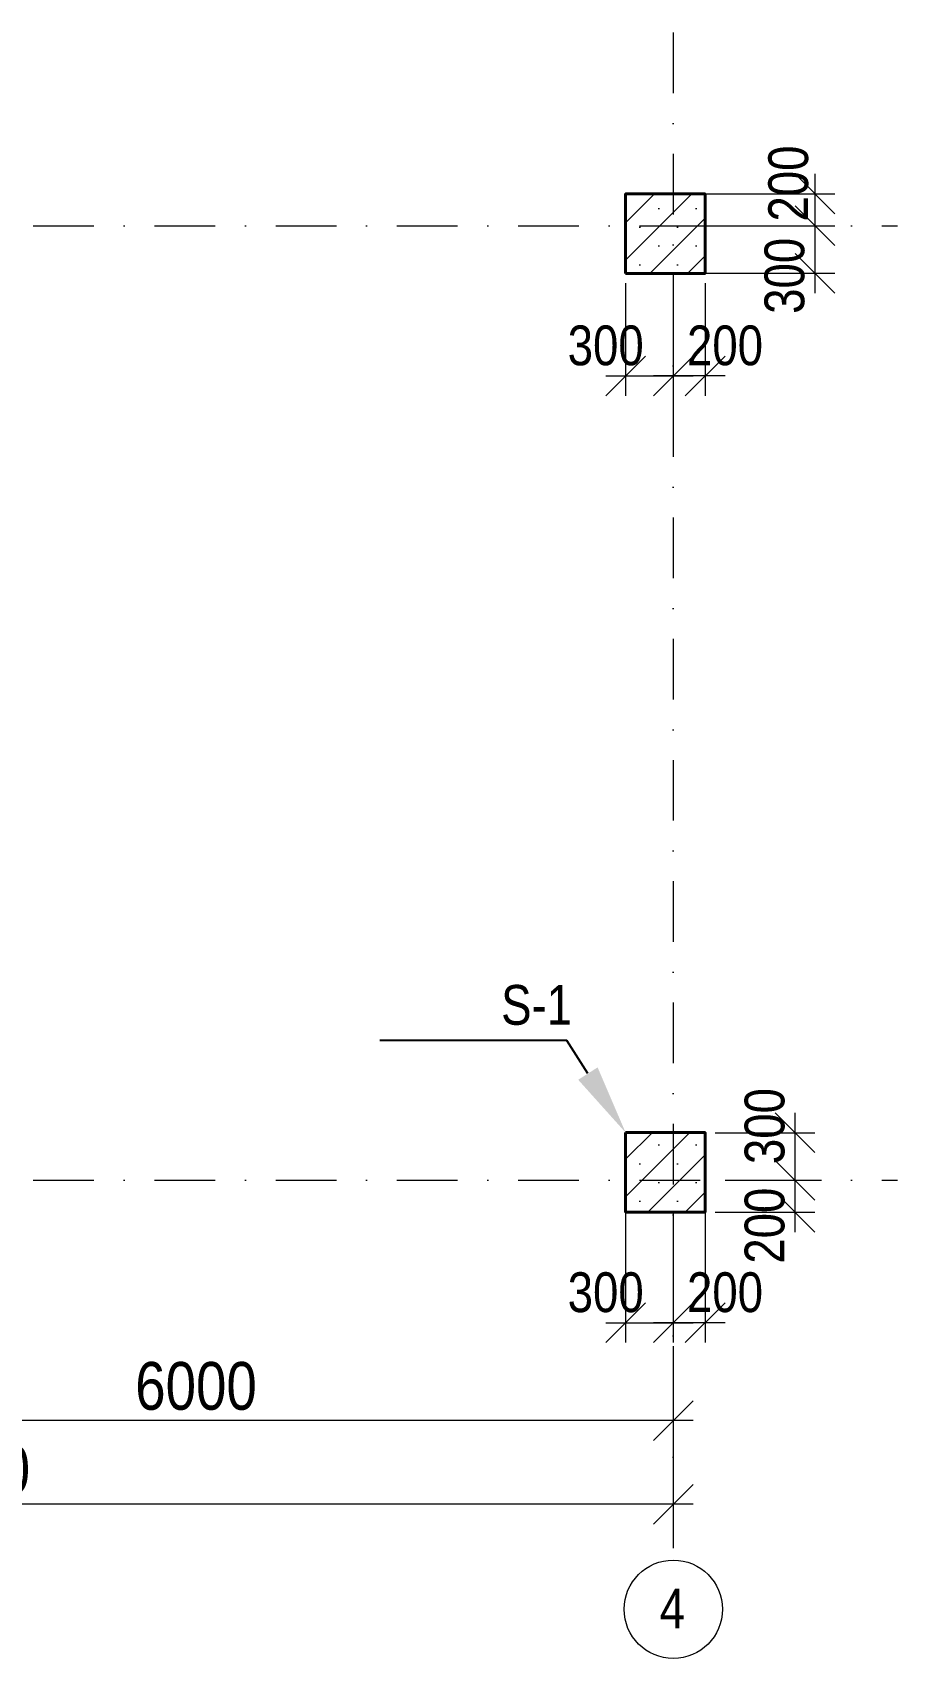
# Model space of a CAD drawing. Header units: millimetres. Extents: x -149347 to 251215, y -2929184 to -2541447.
# Drawn here: x -12480 to -7043, y -2569812 to -2559593 of the extents above; entities that cross this region are included whole.
import ezdxf
from ezdxf import colors
from ezdxf.entities.mleader import LeaderData, LeaderLine
from ezdxf.math import Vec2, Vec3

# ---------------------------------------------------------------- set-up
doc = ezdxf.new("R2010")
doc.units = ezdxf.units.MM
doc.linetypes.add('DASHDOTX2', pattern=[50.8, 25.4, -12.7, 0, -12.7])
doc.layers.add('Калонлар', color=2, linetype='Continuous', lineweight=40)
doc.styles.add('style1', font='A3TI(LA).TTF', dxfattribs={"height": 400})
doc.styles.add('style6', font='ARIALN.TTF', dxfattribs={"height": 300})
doc.dimstyles.new('DIM_100', dxfattribs={"dimscale": 100, "dimtxt": 250, "dimasz": 2.5, "dimexe": 1.25, "dimexo": 0.625, "dimtad": 1, "dimdec": 0, "dimtxsty": 'style1', "dimblk": 'OBLIQUE', "dimcen": 2.5, "dimdle": 1.25, "dimclrd": 251, "dimclre": 251, "dimaunit": 1, "dimadec": 3, "dimazin": 0, "dimtfac": 1, "dimtdec": 0, "dimtmove": 1, "dimatfit": 3, "dimfxl": 1.25, "dimlwd": 5, "dimlwe": 5, "dimarcsym": 0})

# ---------------------------------------------------------------- blocks, each defined once
blk = doc.blocks.new('_Oblique')
at = {"color": 0, "linetype": 'ByBlock', "lineweight": -2}
blk.add_line((-0.5, -0.5), (0.5, 0.5), dxfattribs=at)
blk = doc.blocks.new('*D269')
at = {"color": 251, "lineweight": 5, "ltscale": 50, "transparency": 16777216}
for p, q in [((-14452, -2567849), (-14452, -2568442)), ((-8452, -2567849), (-8452, -2568442))]:
    blk.add_line(p, q, dxfattribs=at)
at = {"color": 251, "linetype": 'ByBlock', "lineweight": 5, "ltscale": 50, "transparency": 16777216}
blk.add_line((-8327, -2568317), (-14577, -2568317), dxfattribs=at)
at = {"layer": 'Defpoints', "color": 0, "lineweight": 15, "ltscale": 50, "transparency": 16777216}
for p in [(-14452, -2567787), (-8452, -2567787), (-14452, -2568317)]:
    blk.add_point(p, dxfattribs=at)
at = {"color": 251, "lineweight": 5, "ltscale": 50, "transparency": 16777216, "xscale": 250, "yscale": 250, "zscale": 250, "rotation": 180}
blk.add_blockref('_Oblique', (-14452, -2568317), dxfattribs=at)
at = {"color": 251, "lineweight": 5, "ltscale": 50, "transparency": 16777216, "xscale": 250, "yscale": 250, "zscale": 250}
blk.add_blockref('_Oblique', (-8452, -2568317), dxfattribs=at)
at = {"color": 0, "lineweight": 15, "ltscale": 50, "transparency": 16777216, "insert": (-11452, -2568101), "char_height": 300, "attachment_point": 5, "style": 'style6'}
blk.add_mtext('6000', dxfattribs=at)
blk = doc.blocks.new('*D235')
at = {"color": 251, "linetype": 'ByBlock', "lineweight": 5, "ltscale": 50, "transparency": 16777216}
blk.add_line((-7687, -2567132), (-7687, -2566682), dxfattribs=at)
at = {"color": 251, "lineweight": 5, "ltscale": 50, "transparency": 16777216}
for p, q in [((-8041, -2566807), (-7562, -2566807)), ((-8189, -2567007), (-7562, -2567007))]:
    blk.add_line(p, q, dxfattribs=at)
at = {"layer": 'Defpoints', "color": 0, "lineweight": 15, "ltscale": 50, "transparency": 16777216}
for p in [(-8104, -2566807), (-7687, -2566807), (-8252, -2567007)]:
    blk.add_point(p, dxfattribs=at)
at = {"color": 251, "lineweight": 5, "ltscale": 50, "transparency": 16777216, "xscale": 250, "yscale": 250, "zscale": 250}
for p, rotation in [((-7687, -2566807), 90), ((-7687, -2567007), 270)]:
    blk.add_blockref('_Oblique', p, dxfattribs=dict(at, rotation=rotation))
at = {"color": 0, "lineweight": 15, "ltscale": 50, "transparency": 16777216, "insert": (-7877, -2567092), "char_height": 300, "attachment_point": 5, "rotation": 90, "style": 'style6'}
blk.add_mtext('{\\H0.83333x;200}', dxfattribs=at)
blk = doc.blocks.new('*D236')
at = {"color": 251, "linetype": 'ByBlock', "lineweight": 5, "ltscale": 50, "transparency": 16777216}
blk.add_line((-7687, -2566932), (-7687, -2566383), dxfattribs=at)
at = {"color": 251, "lineweight": 5, "ltscale": 50, "transparency": 16777216}
for p, q in [((-8189, -2566508), (-7562, -2566508)), ((-8126, -2566807), (-7562, -2566807))]:
    blk.add_line(p, q, dxfattribs=at)
at = {"layer": 'Defpoints', "color": 0, "lineweight": 15, "ltscale": 50, "transparency": 16777216}
for p in [(-8252, -2566508), (-7687, -2566508), (-8189, -2566807)]:
    blk.add_point(p, dxfattribs=at)
at = {"color": 251, "lineweight": 5, "ltscale": 50, "transparency": 16777216, "xscale": 250, "yscale": 250, "zscale": 250}
for p, rotation in [((-7687, -2566508), 90), ((-7687, -2566807), 270)]:
    blk.add_blockref('_Oblique', p, dxfattribs=dict(at, rotation=rotation))
at = {"color": 0, "lineweight": 15, "ltscale": 50, "transparency": 16777216, "insert": (-7877, -2566466), "char_height": 300, "attachment_point": 5, "rotation": 90, "style": 'style6'}
blk.add_mtext('{\\H0.83333x;300}', dxfattribs=at)
blk = doc.blocks.new('*D239')
at = {"color": 251, "linetype": 'ByBlock', "lineweight": 5, "ltscale": 50, "transparency": 16777216}
blk.add_line((-7562, -2560482), (-7562, -2560932), dxfattribs=at)
at = {"color": 251, "lineweight": 5, "ltscale": 50, "transparency": 16777216}
for p, q in [((-8369, -2560607), (-7437, -2560607)), ((-8294, -2560807), (-7437, -2560807))]:
    blk.add_line(p, q, dxfattribs=at)
at = {"layer": 'Defpoints', "color": 0, "lineweight": 15, "ltscale": 50, "transparency": 16777216}
for p in [(-8432, -2560607), (-8357, -2560807), (-7562, -2560807)]:
    blk.add_point(p, dxfattribs=at)
at = {"color": 251, "lineweight": 5, "ltscale": 50, "transparency": 16777216, "xscale": 250, "yscale": 250, "zscale": 250}
for p, rotation in [((-7562, -2560607), 90), ((-7562, -2560807), 270)]:
    blk.add_blockref('_Oblique', p, dxfattribs=dict(at, rotation=rotation))
at = {"color": 0, "lineweight": 15, "ltscale": 50, "transparency": 16777216, "insert": (-7728, -2560542), "char_height": 300, "attachment_point": 5, "rotation": 90, "style": 'style6'}
blk.add_mtext('{\\H0.83333x;200}', dxfattribs=at)
blk = doc.blocks.new('*D240')
at = {"color": 251, "linetype": 'ByBlock', "lineweight": 5, "ltscale": 50, "transparency": 16777216}
blk.add_line((-7562, -2560682), (-7562, -2561231), dxfattribs=at)
at = {"color": 251, "lineweight": 5, "ltscale": 50, "transparency": 16777216}
for p, q in [((-8292, -2560807), (-7437, -2560807)), ((-8319, -2561106), (-7437, -2561106))]:
    blk.add_line(p, q, dxfattribs=at)
at = {"layer": 'Defpoints', "color": 0, "lineweight": 15, "ltscale": 50, "transparency": 16777216}
for p in [(-8354, -2560807), (-8382, -2561106), (-7562, -2561106)]:
    blk.add_point(p, dxfattribs=at)
at = {"color": 251, "lineweight": 5, "ltscale": 50, "transparency": 16777216, "xscale": 250, "yscale": 250, "zscale": 250}
for p, rotation in [((-7562, -2560807), 90), ((-7562, -2561106), 270)]:
    blk.add_blockref('_Oblique', p, dxfattribs=dict(at, rotation=rotation))
at = {"color": 0, "lineweight": 15, "ltscale": 50, "transparency": 16777216, "insert": (-7752, -2561122), "char_height": 300, "attachment_point": 5, "rotation": 90, "style": 'style6'}
blk.add_mtext('{\\H0.83333x;300}', dxfattribs=at)
blk = doc.blocks.new('*D241')
at = {"color": 251, "lineweight": 5, "ltscale": 50, "transparency": 16777216}
for p, q in [((-8252, -2561169), (-8252, -2561876)), ((-8452, -2561305), (-8452, -2561876))]:
    blk.add_line(p, q, dxfattribs=at)
at = {"color": 251, "linetype": 'ByBlock', "lineweight": 5, "ltscale": 50, "transparency": 16777216}
blk.add_line((-8127, -2561751), (-8577, -2561751), dxfattribs=at)
at = {"layer": 'Defpoints', "color": 0, "lineweight": 15, "ltscale": 50, "transparency": 16777216}
for p in [(-8252, -2561106), (-8452, -2561243), (-8452, -2561751)]:
    blk.add_point(p, dxfattribs=at)
at = {"color": 251, "lineweight": 5, "ltscale": 50, "transparency": 16777216, "xscale": 250, "yscale": 250, "zscale": 250, "rotation": 180}
blk.add_blockref('_Oblique', (-8452, -2561751), dxfattribs=at)
at = {"color": 251, "lineweight": 5, "ltscale": 50, "transparency": 16777216, "xscale": 250, "yscale": 250, "zscale": 250}
blk.add_blockref('_Oblique', (-8252, -2561751), dxfattribs=at)
at = {"color": 0, "lineweight": 15, "ltscale": 50, "transparency": 16777216, "insert": (-8127, -2561561), "char_height": 300, "attachment_point": 5, "style": 'style6'}
blk.add_mtext('{\\H0.83333x;200}', dxfattribs=at)
blk = doc.blocks.new('*D243')
at = {"color": 251, "lineweight": 5, "ltscale": 50, "transparency": 16777216}
for p, q in [((-8752, -2561169), (-8752, -2561876)), ((-8452, -2561305), (-8452, -2561876))]:
    blk.add_line(p, q, dxfattribs=at)
at = {"color": 251, "linetype": 'ByBlock', "lineweight": 5, "ltscale": 50, "transparency": 16777216}
blk.add_line((-8877, -2561751), (-8327, -2561751), dxfattribs=at)
at = {"layer": 'Defpoints', "color": 0, "lineweight": 15, "ltscale": 50, "transparency": 16777216}
for p in [(-8752, -2561106), (-8452, -2561243), (-8452, -2561751)]:
    blk.add_point(p, dxfattribs=at)
at = {"color": 251, "lineweight": 5, "ltscale": 50, "transparency": 16777216, "xscale": 250, "yscale": 250, "zscale": 250, "rotation": 180}
blk.add_blockref('_Oblique', (-8752, -2561751), dxfattribs=at)
at = {"color": 251, "lineweight": 5, "ltscale": 50, "transparency": 16777216, "xscale": 250, "yscale": 250, "zscale": 250}
blk.add_blockref('_Oblique', (-8452, -2561751), dxfattribs=at)
at = {"color": 0, "lineweight": 15, "ltscale": 50, "transparency": 16777216, "insert": (-8877, -2561561), "char_height": 300, "attachment_point": 5, "style": 'style6'}
blk.add_mtext('{\\H0.83333x;300}', dxfattribs=at)
blk = doc.blocks.new('*D248')
at = {"color": 251, "lineweight": 5, "ltscale": 50, "transparency": 16777216}
for p, q in [((-8252, -2566867), (-8252, -2567827)), ((-8452, -2567003), (-8452, -2567827))]:
    blk.add_line(p, q, dxfattribs=at)
at = {"color": 251, "linetype": 'ByBlock', "lineweight": 5, "ltscale": 50, "transparency": 16777216}
blk.add_line((-8127, -2567702), (-8577, -2567702), dxfattribs=at)
at = {"layer": 'Defpoints', "color": 0, "lineweight": 15, "ltscale": 50, "transparency": 16777216}
for p in [(-8252, -2566804), (-8452, -2566941), (-8452, -2567702)]:
    blk.add_point(p, dxfattribs=at)
at = {"color": 251, "lineweight": 5, "ltscale": 50, "transparency": 16777216, "xscale": 250, "yscale": 250, "zscale": 250, "rotation": 180}
blk.add_blockref('_Oblique', (-8452, -2567702), dxfattribs=at)
at = {"color": 251, "lineweight": 5, "ltscale": 50, "transparency": 16777216, "xscale": 250, "yscale": 250, "zscale": 250}
blk.add_blockref('_Oblique', (-8252, -2567702), dxfattribs=at)
at = {"color": 0, "lineweight": 15, "ltscale": 50, "transparency": 16777216, "insert": (-8127, -2567512), "char_height": 300, "attachment_point": 5, "style": 'style6'}
blk.add_mtext('{\\H0.83333x;200}', dxfattribs=at)
blk = doc.blocks.new('*D249')
at = {"color": 251, "lineweight": 5, "ltscale": 50, "transparency": 16777216}
for p, q in [((-8752, -2566867), (-8752, -2567827)), ((-8452, -2567003), (-8452, -2567827))]:
    blk.add_line(p, q, dxfattribs=at)
at = {"color": 251, "linetype": 'ByBlock', "lineweight": 5, "ltscale": 50, "transparency": 16777216}
blk.add_line((-8877, -2567702), (-8327, -2567702), dxfattribs=at)
at = {"layer": 'Defpoints', "color": 0, "lineweight": 15, "ltscale": 50, "transparency": 16777216}
for p in [(-8752, -2566804), (-8452, -2566941), (-8452, -2567702)]:
    blk.add_point(p, dxfattribs=at)
at = {"color": 251, "lineweight": 5, "ltscale": 50, "transparency": 16777216, "xscale": 250, "yscale": 250, "zscale": 250, "rotation": 180}
blk.add_blockref('_Oblique', (-8752, -2567702), dxfattribs=at)
at = {"color": 251, "lineweight": 5, "ltscale": 50, "transparency": 16777216, "xscale": 250, "yscale": 250, "zscale": 250}
blk.add_blockref('_Oblique', (-8452, -2567702), dxfattribs=at)
at = {"color": 0, "lineweight": 15, "ltscale": 50, "transparency": 16777216, "insert": (-8877, -2567512), "char_height": 300, "attachment_point": 5, "style": 'style6'}
blk.add_mtext('{\\H0.83333x;300}', dxfattribs=at)
blk = doc.blocks.new('*D270')
at = {"color": 251, "lineweight": 5, "ltscale": 50, "transparency": 16777216}
for p, q in [((-17302, -2568379), (-17302, -2568968)), ((-8452, -2568379), (-8452, -2568968))]:
    blk.add_line(p, q, dxfattribs=at)
at = {"color": 251, "linetype": 'ByBlock', "lineweight": 5, "ltscale": 50, "transparency": 16777216}
blk.add_line((-8327, -2568843), (-17427, -2568843), dxfattribs=at)
at = {"layer": 'Defpoints', "color": 0, "lineweight": 15, "ltscale": 50, "transparency": 16777216}
for p in [(-17302, -2568317), (-8452, -2568317), (-17302, -2568843)]:
    blk.add_point(p, dxfattribs=at)
at = {"color": 251, "lineweight": 5, "ltscale": 50, "transparency": 16777216, "xscale": 250, "yscale": 250, "zscale": 250, "rotation": 180}
blk.add_blockref('_Oblique', (-17302, -2568843), dxfattribs=at)
at = {"color": 251, "lineweight": 5, "ltscale": 50, "transparency": 16777216, "xscale": 250, "yscale": 250, "zscale": 250}
blk.add_blockref('_Oblique', (-8452, -2568843), dxfattribs=at)
at = {"color": 0, "lineweight": 15, "ltscale": 50, "transparency": 16777216, "insert": (-12877, -2568627), "char_height": 300, "attachment_point": 5, "style": 'style6'}
blk.add_mtext('8850', dxfattribs=at)

msp = doc.modelspace()

# ---------------------------------------------------------------- hatches: boundary and pattern name
at = {"lineweight": 15, "ltscale": 50}
h = msp.add_hatch(dxfattribs=at)
h.set_pattern_fill('SACNCR', color=4, scale=70)
h.set_pattern_definition([(45, (-818871.96, 21035.38), (-117.865862, 117.865862), []), (45, (-818754.1, 21035.38), (-117.865862, 117.865862), [0, -166.6875])])
h.paths.add_polyline_path([(-8751.9593, -2561106.88073), (-8251.9593, -2561106.88073), (-8251.9593, -2560606.88073), (-8751.9593, -2560606.88073)])
h = msp.add_hatch(dxfattribs=at)
h.set_pattern_fill('SACNCR', color=4, scale=70)
h.set_pattern_definition([(45, (-818871.96, 26935.38), (-117.865862, 117.865862), []), (45, (-818754.1, 26935.38), (-117.865862, 117.865862), [0, -166.6875])])
h.paths.add_polyline_path([(-8751.9593, -2567006.88073), (-8251.9593, -2567006.88073), (-8251.9593, -2566506.88073), (-8751.9593, -2566506.88073)])

# ---------------------------------------------------------------- linework, layer by layer
at = {"color": 1, "linetype": 'DASHDOTX2', "lineweight": 13, "ltscale": 15}
for p, q in [((-8451.9593, -2559592.8642), (-8451.9593, -2569193.91104)), ((-19334.12676, -2560806.88073), (-7042.98978, -2560806.88073)), ((-19334.12676, -2566806.88073), (-7042.98978, -2566806.88073))]:
    msp.add_line(p, q, dxfattribs=at)
at = {"color": 231, "lineweight": 15, "ltscale": 50}
msp.add_circle((-8451.9593, -2569503.07726), 309.16622, dxfattribs=at)
at = {"layer": 'Калонлар', "color": 1}
for points in [[(-8751.9593, -2561106.88073), (-8751.9593, -2560606.88073), (-8251.9593, -2560606.88073), (-8251.9593, -2561106.88073)], [(-8751.9593, -2566506.88073), (-8751.9593, -2567006.88073), (-8251.9593, -2567006.88073), (-8251.9593, -2566506.88073)]]:
    msp.add_lwpolyline(points, close=True, dxfattribs=at)

# ---------------------------------------------------------------- texts
at = {"color": 231, "lineweight": 15, "ltscale": 50, "insert": (-8537.67724, -2569372.48096), "char_height": 250, "attachment_point": 1, "style": 'style6'}
msp.add_mtext_dynamic_manual_height_columns('{\\fArial Narrow|b0|i0|c238|p34;4}', width=157.5516269, gutter_width=12.5, heights=[0], dxfattribs=at)

# ---------------------------------------------------------------- dimensions: what is measured, and where the dimension line sits
at = {"color": 231, "lineweight": 15, "ltscale": 50}
for base, p1, p2, angle, picture, middle in [((-7561.90824, -2560806.88073), (-8431.9593, -2560606.88073), (-8356.77197, -2560806.88073), 90, '*D239', (-7537.62632, -2560542.2176)), ((-7561.90824, -2561106.4445), (-8354.01616, -2560806.88073), (-8381.9593, -2561106.4445), 90, '*D240', (-7561.53009, -2561122.0203)), ((-8451.9593, -2561751.26779), (-8751.9593, -2561106.4445), (-8451.9593, -2561242.83986), 0, '*D243', (-8876.9593, -2561751.26779)), ((-8451.9593, -2561751.26779), (-8251.9593, -2561106.4445), (-8451.9593, -2561242.83986), 180, '*D241', (-8126.9593, -2561751.26779)), ((-7686.90824, -2566507.75317), (-8188.78948, -2566807.31695), (-8251.9593, -2566507.75317), 270, '*D236', (-7686.90824, -2566466.15609)), ((-7686.90824, -2566807.31695), (-8251.9593, -2567007.31695), (-8103.90168, -2566807.31695), 270, '*D235', (-7686.90824, -2567091.54826)), ((-8451.9593, -2567702.43755), (-8751.9593, -2566804.38073), (-8451.9593, -2566940.77608), 0, '*D249', (-8876.9593, -2567702.43755)), ((-8451.9593, -2567702.43755), (-8251.9593, -2566804.38073), (-8451.9593, -2566940.77608), 180, '*D248', (-8126.9593, -2567702.43755))]:
    dim = msp.add_linear_dim(base=base, p1=p1, p2=p2, angle=angle, text='{\\H0.83333x;<>}', dimstyle='DIM_100', override={"dimtxsty": 'style6'}, dxfattribs=at)
    dim.commit()
    dim.dimension.update_dxf_attribs({"geometry": picture, "text_midpoint": middle, "dimtype": 160})
for base, p1, p2, picture, middle in [((-14451.9593, -2568316.7082), (-8451.9593, -2567786.85144), (-14451.9593, -2567786.85144), '*D269', (-11451.9593, -2568101.03631)), ((-17301.9593, -2568842.98983), (-8451.9593, -2568316.7082), (-17301.9593, -2568316.7082), '*D270', (-12876.9593, -2568627.31793))]:
    dim = msp.add_linear_dim(base=base, p1=p1, p2=p2, angle=180, dimstyle='DIM_100', override={"dimtxsty": 'style6'}, dxfattribs=at)
    dim.commit()
    dim.dimension.update_dxf_attribs({"geometry": picture, "text_midpoint": middle})

# ---------------------------------------------------------------- leaders
at = {"color": 3, "linetype": 'ByBlock', "lineweight": 9}
ml = msp.add_multileader_mtext('Standard', dxfattribs=at)
ml.set_content('{\\fArial Narrow|b0|i0|c238|p34;\\H0.83333x;\\C256;S-1\\H1.2x;      }', color=3, style='style6')
ml.set_leader_properties()
ml.build(insert=Vec2(0, 0))
ml.multileader.update_dxf_attribs({"text_left_attachment_type": 6, "text_right_attachment_type": 6, "dogleg_length": 0.36, "arrow_head_size": 440})
ctx = ml.context
ctx.base_point, ctx.char_height, ctx.arrow_head_size, ctx.landing_gap_size, ctx.plane_origin = Vec3(-9501.32009, -2565929.2006), 300, 440, 0.198, Vec3(-17237.9122, -2559147.68824)
ctx.left_attachment, ctx.right_attachment, ctx.text_align_type = 6, 6, 1
notes = []
notes.append((ctx, [(1, (1, 1, 0), (-9120.96125, -2565929.2006), (-1, 0), 0.36, [(0, [(-8751.9593, -2566506.88073)], 0, [])])]))
ctx.mtext.insert, ctx.mtext.alignment, ctx.mtext.flow_direction = Vec3(-9311.32067, -2565579.2008), 2, 5
for ctx, leaders in notes:
    for number, flags, end, landing, length, lines in leaders:
        leader = LeaderData()
        leader.index, (leader.has_last_leader_line, leader.has_dogleg_vector, leader.attachment_direction) = number, flags
        leader.last_leader_point, leader.dogleg_vector, leader.dogleg_length = Vec3(end), Vec3(landing), length
        for number, points, colour, breaks in lines:
            line = LeaderLine()
            line.index, line.vertices, line.color, line.breaks = number, Vec3.list(points), colors.encode_raw_color(colour), breaks
            leader.lines.append(line)
        ctx.leaders.append(leader)

doc.saveas('drawing.dxf')
